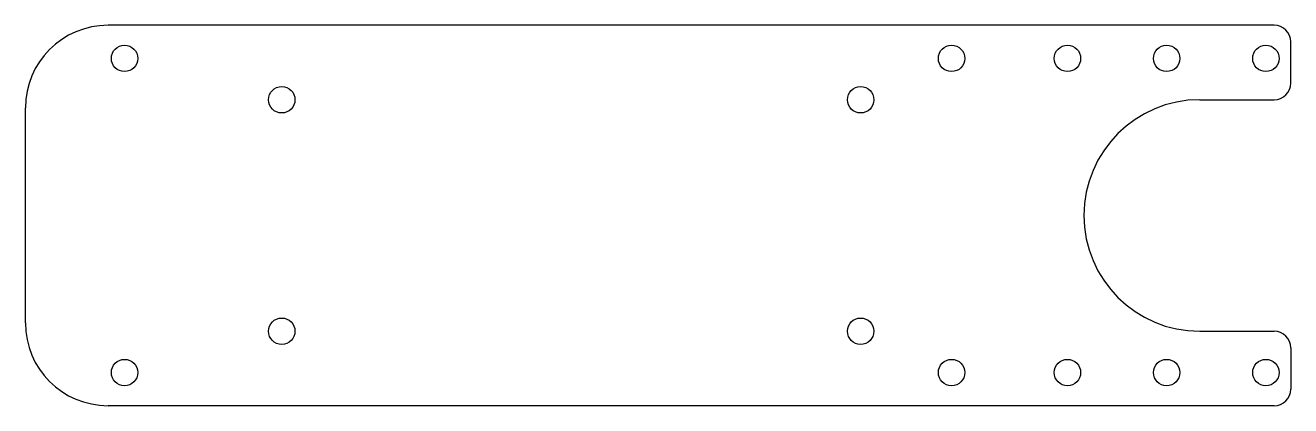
# Model space of a CAD drawing. Header units: millimetres. Extents: x 27 to 180, y 47 to 93.
import ezdxf

# ---------------------------------------------------------------- set-up
doc = ezdxf.new("R2010")
doc.units = ezdxf.units.MM

msp = doc.modelspace()

# ---------------------------------------------------------------- linework, layer by layer
at = {"color": 7, "linetype": 'Continuous', "lineweight": 25}
for p, q in [((177.73, 93.05), (36.73, 93.05)), ((179.73, 86.05), (179.73, 91.05)), ((26.73, 57.05), (26.73, 83.05)), ((168.73, 84.05), (177.73, 84.05)), ((168.73, 56.05), (177.73, 56.05)), ((179.73, 54.05), (179.73, 49.05)), ((177.73, 47.05), (36.73, 47.05))]:
    msp.add_line(p, q, dxfattribs=at)
for centre in [(38.73, 89.05), (138.73, 89.05), (152.73, 89.05), (164.73, 89.05), (176.73, 89.05), (57.73, 84.05), (127.73, 84.05), (57.73, 56.05), (127.73, 56.05), (38.73, 51.05), (138.73, 51.05), (152.73, 51.05), (164.73, 51.05), (176.73, 51.05)]:
    msp.add_circle(centre, 1.6, dxfattribs=at)
for centre, radius, start, end in [((36.73, 83.05), 10, 90, 180), ((177.73, 91.05), 2, 0, 90), ((177.73, 86.05), 2, 270, 0), ((168.73, 70.05), 14, 90, 270), ((36.73, 57.05), 10, 180, 270), ((177.73, 54.05), 2, 0, 90), ((177.73, 49.05), 2, 270, 0)]:
    msp.add_arc(centre, radius, start, end, dxfattribs=at)

doc.saveas('drawing.dxf')
